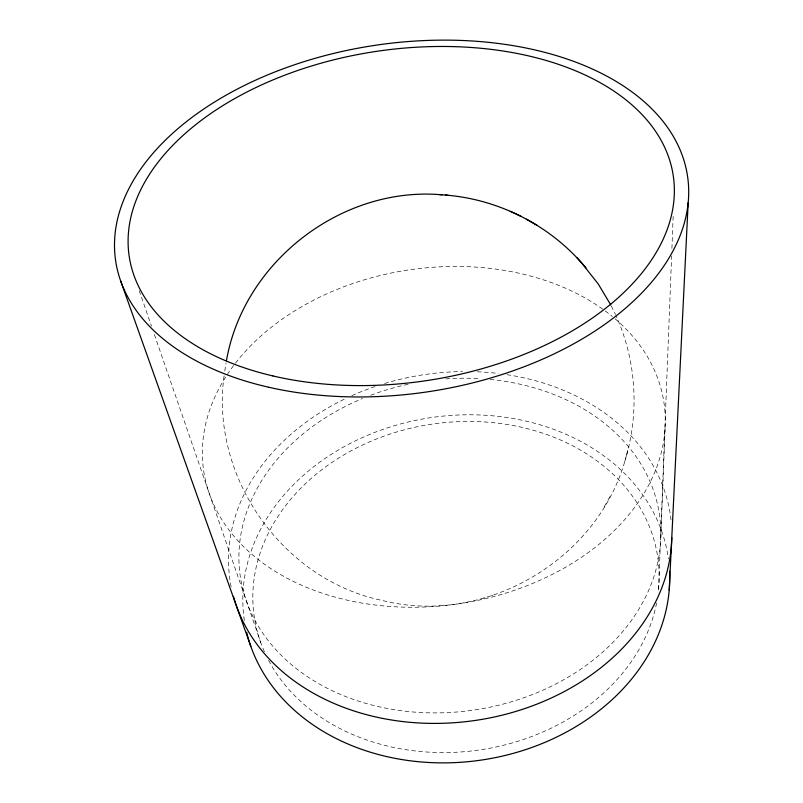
<?xml version="1.0" encoding="UTF-8"?>
<svg xmlns="http://www.w3.org/2000/svg" width="803" height="803" viewBox="0 0 803 803"><rect width="100%" height="100%" fill="white"/><g stroke="black" fill="none" stroke-linecap="round" stroke-linejoin="round"><path stroke-width="0.6" stroke-dasharray="4.01 3.01" d="M658.59 589.161L671.619 255.956M671.92 248.438L673.185 215.877M660.799 537.558L665.245 424.335M224.107 375.794C209.974 476.55 282.295 579.575 381.907 600.383C485.082 626.962 600.463 558.778 626.45 455.301M224.77 371.056L226.065 362.986M624.674 461.695C639.66 414.087 636.649 361.079 615.961 315.629M626.691 454.378L628.488 447.913M604.157 506.974L607.038 501.825M607.981 500.189L610.942 494.909M483.757 598.145L484.831 597.803M491.506 595.786L492.922 595.344M611.344 306.023L615.5 314.575M139.22 290.616L151.496 326.179M154.367 334.47L260.784 642.671M490.201 379.448A211.841 166.241 -8.4 0 1 634.049 616.674A211.841 166.241 -8.4 0 1 294.641 667.283A211.841 166.241 -8.4 0 1 362.575 398.479M370.675 395.277A211.841 166.241 -8.4 0 1 409.199 384.045M445.765 378.896A211.841 166.241 -8.4 0 1 480.716 378.695M615.058 318.781A232.649 168.791 -8.4 0 1 469.323 602.039A232.649 168.791 -8.4 0 1 217.483 391.493A232.649 168.791 -8.4 0 1 612.368 316.533M264.418 651.735A203.922 164.625 -8.4 0 1 431.362 424.235A203.922 164.625 -8.4 0 1 658.229 592.624M656.593 603.043A203.922 164.625 -8.4 0 1 479.762 749.912A203.922 164.625 -8.4 0 1 268.383 659.925M244.363 620.458A214.25 173.067 -8.4 0 1 431.643 417.52A214.25 173.067 -8.4 0 1 668.417 558.918M231.144 586.782A222.582 174.783 -8.4 0 1 346.173 398.298M351.814 395.688A222.582 174.783 -8.4 0 1 375.593 386.373M384.577 383.503A222.582 174.783 -8.4 0 1 462.558 371.558M477.313 371.779A222.582 174.783 -8.4 0 1 498.322 373.475M506.944 374.66A222.582 174.783 -8.4 0 1 671.188 521.729"/><path stroke-width="1.2" d="M669.21 590.185L688.181 202.617M226.436 360.748C243.59 261.688 341.717 186.005 441.871 194.798M445.394 195.069C497.127 199.084 546.933 223.816 581.382 262.621M439.482 194.627L448.114 195.27M510.256 211.289L515.084 213.548M515.797 213.879L520.876 216.258M526.457 219.169L531.456 222.08M531.817 222.28L537.026 225.322M581.583 262.872L598.265 284.031L610.822 305.02M577.056 257.793L586.029 267.831M120.591 280.779L250.847 646.445M669.561 571.144A214.25 173.067 -8.4 0 1 480.756 760.16A214.25 173.067 -8.4 0 1 246.662 632.272M671.81 537.538A222.582 174.783 -8.4 0 1 471.973 720.903A222.582 174.783 -8.4 0 1 233.412 596.358M268.764 387.257A289.07 175.235 -8.4 0 0 688.442 184.439A289.07 175.235 -8.4 0 0 247.565 83.924A289.07 175.235 -8.4 0 0 268.764 387.257M273.04 375.975A274.997 166.522 -8.4 0 0 674.189 184.81A274.997 166.522 -8.4 0 0 256.428 87.306A274.997 166.522 -8.4 0 0 273.04 375.975"/></g></svg>
